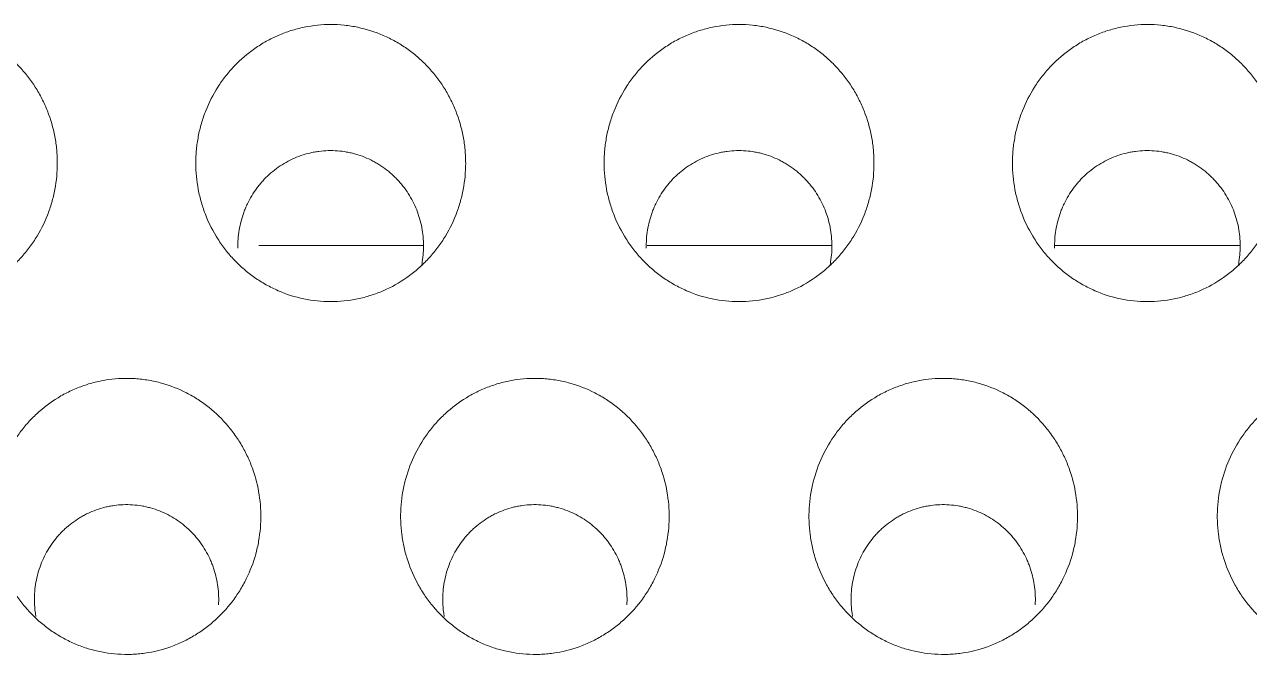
# Model space of a CAD drawing. Header units: inches. Extents: x 3778 to 56227, y -16914 to 35091.
# Drawn here: x 42850.59 to 42859.56, y -12658.68 to -12654.06 of the extents above; entities that cross this region are included whole.
import ezdxf

# ---------------------------------------------------------------- set-up
doc = ezdxf.new("R2010")
doc.units = ezdxf.units.IN
doc.header["$LTSCALE"] = 100
doc.header["$MEASUREMENT"] = 0
doc.layers.add('2-con', color=2, linetype='Continuous')
doc.layers.add('mark-B', color=2, linetype='Continuous', lineweight=20)

# ---------------------------------------------------------------- blocks, each defined once
blk = doc.blocks.new('무풍1WAY 대형')
at = {"layer": 'mark-B'}
for p, q in [((-174.0853, -423.2677), (-175.4365, -423.2677)), ((-171.0982, -423.2677), (-172.4493, -423.2677)), ((-168.2572, -423.2677), (-169.4622, -423.2677))]:
    blk.add_line(p, q, dxfattribs=at)
for points, knots in [([(-177.2334, -421.2256), (-177.2372, -421.2909), (-177.2324, -421.4199), (-177.2042, -421.5457), (-177.1789, -421.6232), (-177.1734, -421.6387), (-177.1618, -421.6692), (-177.1433, -421.7144), (-177.1075, -421.7869), (-177.0735, -421.842), (-177.0459, -421.8822), (-177.0363, -421.8954), (-177.0165, -421.9214), (-177.0063, -421.9342), (-176.9534, -421.997), (-176.9069, -422.0424), (-176.8308, -422.1033), (-176.8044, -422.1224), (-176.7632, -422.1491), (-176.7491, -422.1578), (-176.7206, -422.1743), (-176.7061, -422.1822), (-176.6333, -422.2196), (-176.5726, -422.2433), (-176.4938, -422.2653), (-176.4779, -422.2693), (-176.4458, -422.2765), (-176.4295, -422.2797), (-176.3807, -422.288), (-176.3481, -422.2918), (-176.2503, -422.2982), (-176.185, -422.2959), (-176.1032, -422.2843), (-176.0868, -422.2816), (-176.0545, -422.2753), (-176.0064, -422.2647), (-175.9283, -422.241), (-175.868, -422.2158), (-175.8235, -422.1945), (-175.8088, -422.187), (-175.7798, -422.1713), (-175.7656, -422.1631), (-175.6957, -422.1205), (-175.6439, -422.0812), (-175.5839, -422.0257), (-175.5722, -422.0143), (-175.5492, -421.9908), (-175.538, -421.9788), (-175.5054, -421.942), (-175.485, -421.9166), (-175.4278, -421.8379), (-175.3948, -421.7819), (-175.3394, -421.663), (-175.3178, -421.6018), (-175.2941, -421.5078), (-175.2877, -421.4761), (-175.2778, -421.4118), (-175.2743, -421.3791), (-175.2686, -421.2817), (-175.2708, -421.2171), (-175.2832, -421.1209), (-175.2888, -421.0889), (-175.2996, -421.0411), (-175.3036, -421.0252), (-175.3123, -420.9938), (-175.317, -420.9782), (-175.3422, -420.9012), (-175.368, -420.8419), (-175.4074, -420.7708), (-175.4156, -420.7568), (-175.4328, -420.7289), (-175.4418, -420.7152), (-175.4696, -420.6747), (-175.4894, -420.6488), (-175.552, -420.5743), (-175.5984, -420.5289), (-175.6624, -420.4776), (-175.6755, -420.4676), (-175.7022, -420.4484), (-175.7428, -420.4206), (-175.8133, -420.3798), (-175.8727, -420.3529), (-175.9184, -420.335), (-175.9338, -420.3294), (-175.965, -420.319), (-175.9809, -420.3141), (-176.0603, -420.2921), (-176.1247, -420.2811), (-176.2226, -420.2747), (-176.2554, -420.2742), (-176.305, -420.276), (-176.3215, -420.2771), (-176.3543, -420.28), (-176.3706, -420.2819), (-176.4517, -420.2934), (-176.5151, -420.3091), (-176.5924, -420.3369), (-176.6079, -420.3429), (-176.6383, -420.3557), (-176.6833, -420.3759), (-176.7549, -420.4149), (-176.8088, -420.4516), (-176.848, -420.4812), (-176.8608, -420.4914), (-176.886, -420.5126), (-176.8984, -420.5235), (-176.9584, -420.5792), (-177.0015, -420.6279), (-177.0588, -420.7068), (-177.0767, -420.7342), (-177.11, -420.7908), (-177.1251, -420.8196), (-177.1662, -420.9079), (-177.1878, -420.9689), (-177.2117, -421.0636), (-177.2182, -421.0958), (-177.2281, -421.1604), (-177.2315, -421.1929), (-177.2334, -421.2256)], [0, 0, 0, 0, 0.03125, 0.0625, 0.0625, 0.070312, 0.070312, 0.078125, 0.09375, 0.109375, 0.109375, 0.117187, 0.117187, 0.125, 0.125, 0.15625, 0.15625, 0.171875, 0.171875, 0.179687, 0.179687, 0.1875, 0.1875, 0.21875, 0.21875, 0.226562, 0.226562, 0.234375, 0.234375, 0.25, 0.25, 0.28125, 0.28125, 0.289062, 0.289062, 0.296875, 0.3125, 0.328125, 0.328125, 0.335937, 0.335937, 0.34375, 0.34375, 0.375, 0.375, 0.382812, 0.382812, 0.390625, 0.390625, 0.40625, 0.40625, 0.4375, 0.4375, 0.46875, 0.46875, 0.484375, 0.484375, 0.5, 0.5, 0.53125, 0.53125, 0.546875, 0.546875, 0.554687, 0.554687, 0.5625, 0.5625, 0.59375, 0.59375, 0.601562, 0.601562, 0.609375, 0.609375, 0.625, 0.625, 0.65625, 0.65625, 0.664062, 0.664062, 0.671875, 0.6875, 0.703125, 0.703125, 0.710937, 0.710937, 0.71875, 0.71875, 0.75, 0.75, 0.765625, 0.765625, 0.773437, 0.773437, 0.78125, 0.78125, 0.8125, 0.8125, 0.820312, 0.820312, 0.828125, 0.84375, 0.859375, 0.859375, 0.867187, 0.867187, 0.875, 0.875, 0.90625, 0.90625, 0.921875, 0.921875, 0.9375, 0.9375, 0.96875, 0.96875, 0.984375, 0.984375, 1, 1, 1, 1]), ([(-174.2459, -421.2256), (-174.2497, -421.2909), (-174.2449, -421.4199), (-174.2167, -421.5457), (-174.1913, -421.6232), (-174.1858, -421.6387), (-174.1742, -421.6692), (-174.1558, -421.7144), (-174.12, -421.7869), (-174.0859, -421.842), (-174.0583, -421.8822), (-174.0488, -421.8954), (-174.029, -421.9214), (-174.0187, -421.9342), (-173.9659, -421.997), (-173.9193, -422.0424), (-173.8433, -422.1033), (-173.8169, -422.1224), (-173.7756, -422.1491), (-173.7616, -422.1578), (-173.733, -422.1743), (-173.7186, -422.1822), (-173.6457, -422.2196), (-173.5851, -422.2433), (-173.5063, -422.2653), (-173.4904, -422.2693), (-173.4583, -422.2765), (-173.442, -422.2797), (-173.3932, -422.288), (-173.3606, -422.2918), (-173.2627, -422.2982), (-173.1974, -422.2959), (-173.1156, -422.2843), (-173.0993, -422.2816), (-173.067, -422.2753), (-173.0189, -422.2647), (-172.9408, -422.241), (-172.8804, -422.2158), (-172.836, -422.1945), (-172.8212, -422.187), (-172.7923, -422.1713), (-172.778, -422.1631), (-172.7082, -422.1205), (-172.6563, -422.0812), (-172.5964, -422.0257), (-172.5846, -422.0143), (-172.5616, -421.9908), (-172.5504, -421.9788), (-172.5178, -421.942), (-172.4975, -421.9166), (-172.4403, -421.8379), (-172.4073, -421.7819), (-172.3519, -421.663), (-172.3303, -421.6018), (-172.3066, -421.5078), (-172.3001, -421.4761), (-172.2902, -421.4118), (-172.2867, -421.3791), (-172.281, -421.2817), (-172.2833, -421.2171), (-172.2957, -421.1209), (-172.3013, -421.0889), (-172.3121, -421.0411), (-172.3161, -421.0252), (-172.3247, -420.9938), (-172.3294, -420.9782), (-172.3547, -420.9012), (-172.3805, -420.8419), (-172.4198, -420.7708), (-172.4281, -420.7568), (-172.4453, -420.7289), (-172.4543, -420.7152), (-172.4821, -420.6747), (-172.5018, -420.6488), (-172.5645, -420.5743), (-172.6109, -420.5289), (-172.6748, -420.4776), (-172.688, -420.4676), (-172.7147, -420.4484), (-172.7553, -420.4206), (-172.8258, -420.3798), (-172.8851, -420.3529), (-172.9308, -420.335), (-172.9462, -420.3294), (-172.9775, -420.319), (-172.9933, -420.3141), (-173.0728, -420.2921), (-173.1372, -420.2811), (-173.235, -420.2747), (-173.2679, -420.2742), (-173.3174, -420.276), (-173.3339, -420.2771), (-173.3667, -420.28), (-173.3831, -420.2819), (-173.4641, -420.2934), (-173.5275, -420.3091), (-173.6049, -420.3369), (-173.6203, -420.3429), (-173.6508, -420.3557), (-173.6957, -420.3759), (-173.7674, -420.4149), (-173.8213, -420.4516), (-173.8604, -420.4812), (-173.8732, -420.4914), (-173.8985, -420.5126), (-173.9108, -420.5235), (-173.9709, -420.5792), (-174.0139, -420.6279), (-174.0713, -420.7068), (-174.0892, -420.7342), (-174.1225, -420.7908), (-174.1376, -420.8196), (-174.1786, -420.9079), (-174.2003, -420.9689), (-174.2242, -421.0636), (-174.2307, -421.0958), (-174.2406, -421.1604), (-174.244, -421.1929), (-174.2459, -421.2256)], [0, 0, 0, 0, 0.03125, 0.0625, 0.0625, 0.070313, 0.070313, 0.078125, 0.09375, 0.109375, 0.109375, 0.117188, 0.117188, 0.125, 0.125, 0.15625, 0.15625, 0.171875, 0.171875, 0.179688, 0.179688, 0.1875, 0.1875, 0.21875, 0.21875, 0.226563, 0.226563, 0.234375, 0.234375, 0.25, 0.25, 0.28125, 0.28125, 0.289063, 0.289063, 0.296875, 0.3125, 0.328125, 0.328125, 0.335938, 0.335938, 0.34375, 0.34375, 0.375, 0.375, 0.382813, 0.382813, 0.390625, 0.390625, 0.40625, 0.40625, 0.4375, 0.4375, 0.46875, 0.46875, 0.484375, 0.484375, 0.5, 0.5, 0.53125, 0.53125, 0.546875, 0.546875, 0.554688, 0.554688, 0.5625, 0.5625, 0.59375, 0.59375, 0.601562, 0.601562, 0.609375, 0.609375, 0.625, 0.625, 0.65625, 0.65625, 0.664062, 0.664062, 0.671875, 0.6875, 0.703125, 0.703125, 0.710937, 0.710937, 0.71875, 0.71875, 0.75, 0.75, 0.765625, 0.765625, 0.773437, 0.773437, 0.78125, 0.78125, 0.8125, 0.8125, 0.820312, 0.820312, 0.828125, 0.84375, 0.859375, 0.859375, 0.867187, 0.867187, 0.875, 0.875, 0.90625, 0.90625, 0.921875, 0.921875, 0.9375, 0.9375, 0.96875, 0.96875, 0.984375, 0.984375, 1, 1, 1, 1]), ([(-171.2583, -421.2256), (-171.2621, -421.2909), (-171.2573, -421.4199), (-171.2291, -421.5457), (-171.2038, -421.6232), (-171.1983, -421.6387), (-171.1867, -421.6692), (-171.1682, -421.7144), (-171.1324, -421.7869), (-171.0984, -421.842), (-171.0708, -421.8822), (-171.0612, -421.8954), (-171.0414, -421.9214), (-171.0312, -421.9342), (-170.9783, -421.997), (-170.9318, -422.0424), (-170.8557, -422.1033), (-170.8293, -422.1224), (-170.7881, -422.1491), (-170.774, -422.1578), (-170.7455, -422.1743), (-170.731, -422.1822), (-170.6582, -422.2196), (-170.5975, -422.2433), (-170.5187, -422.2653), (-170.5028, -422.2693), (-170.4707, -422.2765), (-170.4544, -422.2797), (-170.4056, -422.288), (-170.373, -422.2918), (-170.2752, -422.2982), (-170.2099, -422.2959), (-170.1281, -422.2843), (-170.1117, -422.2816), (-170.0794, -422.2753), (-170.0313, -422.2647), (-169.9532, -422.241), (-169.8929, -422.2158), (-169.8484, -422.1945), (-169.8337, -422.187), (-169.8047, -422.1713), (-169.7905, -422.1631), (-169.7206, -422.1205), (-169.6688, -422.0812), (-169.6088, -422.0257), (-169.5971, -422.0143), (-169.5741, -421.9908), (-169.5629, -421.9788), (-169.5303, -421.942), (-169.5099, -421.9166), (-169.4527, -421.8379), (-169.4197, -421.7819), (-169.3643, -421.663), (-169.3427, -421.6018), (-169.319, -421.5078), (-169.3126, -421.4761), (-169.3027, -421.4118), (-169.2992, -421.3791), (-169.2935, -421.2817), (-169.2957, -421.2171), (-169.3081, -421.1209), (-169.3137, -421.0889), (-169.3245, -421.0411), (-169.3285, -421.0252), (-169.3372, -420.9938), (-169.3419, -420.9782), (-169.3671, -420.9012), (-169.3929, -420.8419), (-169.4323, -420.7708), (-169.4405, -420.7568), (-169.4577, -420.7289), (-169.4667, -420.7152), (-169.4945, -420.6747), (-169.5143, -420.6488), (-169.5769, -420.5743), (-169.6233, -420.5289), (-169.6873, -420.4776), (-169.7004, -420.4676), (-169.7271, -420.4484), (-169.7677, -420.4206), (-169.8382, -420.3798), (-169.8976, -420.3529), (-169.9433, -420.335), (-169.9587, -420.3294), (-169.9899, -420.319), (-170.0058, -420.3141), (-170.0852, -420.2921), (-170.1496, -420.2811), (-170.2475, -420.2747), (-170.2803, -420.2742), (-170.3299, -420.276), (-170.3464, -420.2771), (-170.3792, -420.28), (-170.3955, -420.2819), (-170.4766, -420.2934), (-170.54, -420.3091), (-170.6173, -420.3369), (-170.6328, -420.3429), (-170.6632, -420.3557), (-170.7082, -420.3759), (-170.7799, -420.4149), (-170.8337, -420.4516), (-170.8729, -420.4812), (-170.8857, -420.4914), (-170.9109, -420.5126), (-170.9233, -420.5235), (-170.9833, -420.5792), (-171.0264, -420.6279), (-171.0837, -420.7068), (-171.1016, -420.7342), (-171.1349, -420.7908), (-171.15, -420.8196), (-171.1911, -420.9079), (-171.2127, -420.9689), (-171.2366, -421.0636), (-171.2431, -421.0958), (-171.253, -421.1604), (-171.2565, -421.1929), (-171.2583, -421.2256)], [0, 0, 0, 0, 0.03125, 0.0625, 0.0625, 0.070312, 0.070312, 0.078125, 0.09375, 0.109375, 0.109375, 0.117187, 0.117187, 0.125, 0.125, 0.15625, 0.15625, 0.171875, 0.171875, 0.179687, 0.179687, 0.1875, 0.1875, 0.21875, 0.21875, 0.226562, 0.226562, 0.234375, 0.234375, 0.25, 0.25, 0.28125, 0.28125, 0.289062, 0.289062, 0.296875, 0.3125, 0.328125, 0.328125, 0.335937, 0.335937, 0.34375, 0.34375, 0.375, 0.375, 0.382812, 0.382812, 0.390625, 0.390625, 0.40625, 0.40625, 0.4375, 0.4375, 0.46875, 0.46875, 0.484375, 0.484375, 0.5, 0.5, 0.53125, 0.53125, 0.546875, 0.546875, 0.554687, 0.554687, 0.5625, 0.5625, 0.59375, 0.59375, 0.601562, 0.601562, 0.609375, 0.609375, 0.625, 0.625, 0.65625, 0.65625, 0.664062, 0.664062, 0.671875, 0.6875, 0.703125, 0.703125, 0.710937, 0.710937, 0.71875, 0.71875, 0.75, 0.75, 0.765625, 0.765625, 0.773437, 0.773437, 0.78125, 0.78125, 0.8125, 0.8125, 0.820312, 0.820312, 0.828125, 0.84375, 0.859375, 0.859375, 0.867187, 0.867187, 0.875, 0.875, 0.90625, 0.90625, 0.921875, 0.921875, 0.9375, 0.9375, 0.96875, 0.96875, 0.984375, 0.984375, 1, 1, 1, 1]), ([(-168.2708, -421.2256), (-168.2746, -421.2909), (-168.2698, -421.4199), (-168.2416, -421.5457), (-168.2162, -421.6232), (-168.2108, -421.6387), (-168.1991, -421.6692), (-168.1807, -421.7144), (-168.1449, -421.7869), (-168.1108, -421.842), (-168.0832, -421.8822), (-168.0737, -421.8954), (-168.0539, -421.9214), (-168.0436, -421.9342), (-167.9908, -421.997), (-167.9443, -422.0424), (-167.8682, -422.1033), (-167.8418, -422.1224), (-167.8005, -422.1491), (-167.7865, -422.1578), (-167.7579, -422.1743), (-167.7435, -422.1822), (-167.6706, -422.2196), (-167.61, -422.2433), (-167.5312, -422.2653), (-167.5153, -422.2693), (-167.4832, -422.2765), (-167.4669, -422.2797), (-167.4181, -422.288), (-167.3855, -422.2918), (-167.2876, -422.2982), (-167.2223, -422.2959), (-167.1405, -422.2843), (-167.1242, -422.2816), (-167.0919, -422.2753), (-167.0438, -422.2647), (-166.9657, -422.241), (-166.9053, -422.2158), (-166.8609, -422.1945), (-166.8461, -422.187), (-166.8172, -422.1713), (-166.803, -422.1631), (-166.7331, -422.1205), (-166.6812, -422.0812), (-166.6213, -422.0257), (-166.6095, -422.0143), (-166.5865, -421.9908), (-166.5753, -421.9788), (-166.5427, -421.942), (-166.5224, -421.9166), (-166.4652, -421.8379), (-166.4322, -421.7819), (-166.3768, -421.663), (-166.3552, -421.6018), (-166.3315, -421.5078), (-166.325, -421.4761), (-166.3151, -421.4118), (-166.3116, -421.3791), (-166.3059, -421.2817), (-166.3082, -421.2171), (-166.3206, -421.1209), (-166.3262, -421.0889), (-166.337, -421.0411), (-166.341, -421.0252), (-166.3496, -420.9938), (-166.3543, -420.9782), (-166.3796, -420.9012), (-166.4054, -420.8419), (-166.4447, -420.7708), (-166.453, -420.7568), (-166.4702, -420.7289), (-166.4792, -420.7152), (-166.507, -420.6747), (-166.5267, -420.6488), (-166.5894, -420.5743), (-166.6358, -420.5289), (-166.6998, -420.4776), (-166.7129, -420.4676), (-166.7396, -420.4484), (-166.7802, -420.4206), (-166.8507, -420.3798), (-166.9101, -420.3529), (-166.9557, -420.335), (-166.9711, -420.3294), (-167.0024, -420.319), (-167.0182, -420.3141), (-167.0977, -420.2921), (-167.1621, -420.2811), (-167.2599, -420.2747), (-167.2928, -420.2742), (-167.3423, -420.276), (-167.3589, -420.2771), (-167.3917, -420.28), (-167.408, -420.2819), (-167.489, -420.2934), (-167.5524, -420.3091), (-167.6298, -420.3369), (-167.6452, -420.3429), (-167.6757, -420.3557), (-167.7206, -420.3759), (-167.7923, -420.4149), (-167.8462, -420.4516), (-167.8853, -420.4812), (-167.8981, -420.4914), (-167.9234, -420.5126), (-167.9357, -420.5235), (-167.9958, -420.5792), (-168.0388, -420.6279), (-168.0962, -420.7068), (-168.1141, -420.7342), (-168.1474, -420.7908), (-168.1625, -420.8196), (-168.2036, -420.9079), (-168.2252, -420.9689), (-168.2491, -421.0636), (-168.2556, -421.0958), (-168.2655, -421.1604), (-168.2689, -421.1929), (-168.2708, -421.2256)], [0, 0, 0, 0, 0.03125, 0.0625, 0.0625, 0.070312, 0.070312, 0.078125, 0.09375, 0.109375, 0.109375, 0.117187, 0.117187, 0.125, 0.125, 0.15625, 0.15625, 0.171875, 0.171875, 0.179687, 0.179687, 0.1875, 0.1875, 0.21875, 0.21875, 0.226562, 0.226562, 0.234375, 0.234375, 0.25, 0.25, 0.28125, 0.28125, 0.289062, 0.289062, 0.296875, 0.3125, 0.328125, 0.328125, 0.335937, 0.335937, 0.34375, 0.34375, 0.375, 0.375, 0.382812, 0.382812, 0.390625, 0.390625, 0.40625, 0.40625, 0.4375, 0.4375, 0.46875, 0.46875, 0.484375, 0.484375, 0.5, 0.5, 0.53125, 0.53125, 0.546875, 0.546875, 0.554687, 0.554687, 0.5625, 0.5625, 0.59375, 0.59375, 0.601562, 0.601562, 0.609375, 0.609375, 0.625, 0.625, 0.65625, 0.65625, 0.664062, 0.664062, 0.671875, 0.6875, 0.703125, 0.703125, 0.710937, 0.710937, 0.71875, 0.71875, 0.75, 0.75, 0.765625, 0.765625, 0.773438, 0.773438, 0.78125, 0.78125, 0.8125, 0.8125, 0.820313, 0.820313, 0.828125, 0.84375, 0.859375, 0.859375, 0.867188, 0.867188, 0.875, 0.875, 0.90625, 0.90625, 0.921875, 0.921875, 0.9375, 0.9375, 0.96875, 0.96875, 0.984375, 0.984375, 1, 1, 1, 1]), ([(-172.6024, -420.5524), (-172.6004, -420.5639), (-172.5986, -420.5755), (-172.5914, -420.6312), (-172.5899, -420.6755), (-172.5938, -420.7423), (-172.5962, -420.7647), (-172.603, -420.8088), (-172.6074, -420.8306), (-172.6237, -420.8952), (-172.6385, -420.9371), (-172.6766, -421.0187), (-172.6992, -421.0571), (-172.7385, -421.1112), (-172.7524, -421.1286), (-172.7748, -421.1538), (-172.7825, -421.1621), (-172.7983, -421.1782), (-172.8063, -421.1861), (-172.8475, -421.2241), (-172.8831, -421.2511), (-172.931, -421.2804), (-172.9408, -421.286), (-172.9607, -421.2968), (-172.9708, -421.3019), (-173.0013, -421.3165), (-173.0427, -421.3338), (-173.0963, -421.3501), (-173.1293, -421.3574), (-173.1515, -421.3617), (-173.1627, -421.3636), (-173.2188, -421.3715), (-173.2636, -421.3731), (-173.3308, -421.3687), (-173.3531, -421.366), (-173.3866, -421.3603), (-173.3978, -421.3581), (-173.4198, -421.3532), (-173.4308, -421.3504), (-173.4848, -421.3354), (-173.5265, -421.3191), (-173.5864, -421.2882), (-173.6061, -421.2768), (-173.6439, -421.2523), (-173.662, -421.2392), (-173.7142, -421.1974), (-173.7461, -421.1663), (-173.7824, -421.1232), (-173.7894, -421.1143), (-173.803, -421.0965), (-173.8095, -421.0874), (-173.8285, -421.0599), (-173.8518, -421.0221), (-173.8764, -420.9723), (-173.8891, -420.9412), (-173.897, -420.9203), (-173.9008, -420.9097), (-173.9182, -420.8565), (-173.9375, -420.7702), (-173.9408, -420.6816), (-173.9382, -420.6368)], [0, 0, 0, 0, 0.015264, 0.015264, 0.073189, 0.073189, 0.102152, 0.102152, 0.131115, 0.131115, 0.189041, 0.189041, 0.246966, 0.246966, 0.275929, 0.275929, 0.290411, 0.290411, 0.304892, 0.304892, 0.362818, 0.362818, 0.377299, 0.377299, 0.391781, 0.391781, 0.420743, 0.449706, 0.464188, 0.464188, 0.478669, 0.478669, 0.536595, 0.536595, 0.565558, 0.565558, 0.580039, 0.580039, 0.59452, 0.59452, 0.652446, 0.652446, 0.681409, 0.681409, 0.710372, 0.710372, 0.768297, 0.768297, 0.782779, 0.782779, 0.79726, 0.79726, 0.826223, 0.855186, 0.869667, 0.869667, 0.884149, 0.884149, 0.942074, 1, 1, 1, 1]), ([(-169.6149, -420.5524), (-169.6128, -420.5639), (-169.611, -420.5755), (-169.6039, -420.6312), (-169.6023, -420.6755), (-169.6063, -420.7423), (-169.6087, -420.7647), (-169.6155, -420.8088), (-169.6199, -420.8306), (-169.6362, -420.8952), (-169.651, -420.9371), (-169.689, -421.0187), (-169.7117, -421.0571), (-169.7509, -421.1112), (-169.7649, -421.1286), (-169.7873, -421.1538), (-169.795, -421.1621), (-169.8107, -421.1782), (-169.8188, -421.1861), (-169.8599, -421.2241), (-169.8955, -421.2511), (-169.9435, -421.2804), (-169.9532, -421.286), (-169.9731, -421.2968), (-169.9832, -421.3019), (-170.0137, -421.3165), (-170.0551, -421.3338), (-170.1087, -421.3501), (-170.1417, -421.3574), (-170.1639, -421.3617), (-170.1751, -421.3636), (-170.2313, -421.3715), (-170.2761, -421.3731), (-170.3432, -421.3687), (-170.3656, -421.366), (-170.3991, -421.3603), (-170.4103, -421.3581), (-170.4323, -421.3532), (-170.4432, -421.3504), (-170.4973, -421.3354), (-170.5389, -421.3191), (-170.5989, -421.2882), (-170.6186, -421.2768), (-170.6563, -421.2523), (-170.6745, -421.2392), (-170.7266, -421.1974), (-170.7586, -421.1663), (-170.7948, -421.1232), (-170.8019, -421.1143), (-170.8154, -421.0965), (-170.822, -421.0874), (-170.8409, -421.0599), (-170.8643, -421.0221), (-170.8888, -420.9723), (-170.9015, -420.9412), (-170.9095, -420.9203), (-170.9132, -420.9097), (-170.9306, -420.8565), (-170.9499, -420.7702), (-170.9532, -420.6816), (-170.9506, -420.6368)], [0, 0, 0, 0, 0.015264, 0.015264, 0.073189, 0.073189, 0.102152, 0.102152, 0.131115, 0.131115, 0.189041, 0.189041, 0.246966, 0.246966, 0.275929, 0.275929, 0.290411, 0.290411, 0.304892, 0.304892, 0.362818, 0.362818, 0.377299, 0.377299, 0.391781, 0.391781, 0.420743, 0.449706, 0.464188, 0.464188, 0.478669, 0.478669, 0.536595, 0.536595, 0.565558, 0.565558, 0.580039, 0.580039, 0.59452, 0.59452, 0.652446, 0.652446, 0.681409, 0.681409, 0.710372, 0.710372, 0.768297, 0.768297, 0.782779, 0.782779, 0.79726, 0.79726, 0.826223, 0.855186, 0.869667, 0.869667, 0.884149, 0.884149, 0.942074, 1, 1, 1, 1]), ([(-166.6273, -420.5524), (-166.6253, -420.5639), (-166.6235, -420.5755), (-166.6163, -420.6312), (-166.6148, -420.6755), (-166.6187, -420.7423), (-166.6211, -420.7647), (-166.6279, -420.8088), (-166.6323, -420.8306), (-166.6486, -420.8952), (-166.6634, -420.9371), (-166.7015, -421.0187), (-166.7241, -421.0571), (-166.7634, -421.1112), (-166.7773, -421.1286), (-166.7997, -421.1538), (-166.8074, -421.1621), (-166.8232, -421.1782), (-166.8312, -421.1861), (-166.8724, -421.2241), (-166.908, -421.2511), (-166.9559, -421.2804), (-166.9657, -421.286), (-166.9856, -421.2968), (-166.9957, -421.3019), (-167.0262, -421.3165), (-167.0676, -421.3338), (-167.1212, -421.3501), (-167.1542, -421.3574), (-167.1764, -421.3617), (-167.1876, -421.3636), (-167.2437, -421.3715), (-167.2885, -421.3731), (-167.3557, -421.3687), (-167.378, -421.366), (-167.4115, -421.3603), (-167.4227, -421.3581), (-167.4448, -421.3532), (-167.4557, -421.3504), (-167.5097, -421.3354), (-167.5514, -421.3191), (-167.6114, -421.2882), (-167.631, -421.2768), (-167.6688, -421.2523), (-167.6869, -421.2392), (-167.7391, -421.1974), (-167.771, -421.1663), (-167.8073, -421.1232), (-167.8143, -421.1143), (-167.8279, -421.0965), (-167.8344, -421.0874), (-167.8534, -421.0599), (-167.8767, -421.0221), (-167.9013, -420.9723), (-167.914, -420.9412), (-167.9219, -420.9203), (-167.9257, -420.9097), (-167.9431, -420.8565), (-167.9624, -420.7702), (-167.9657, -420.6816), (-167.9631, -420.6368)], [0, 0, 0, 0, 0.015264, 0.015264, 0.073189, 0.073189, 0.102152, 0.102152, 0.131115, 0.131115, 0.189041, 0.189041, 0.246966, 0.246966, 0.275929, 0.275929, 0.290411, 0.290411, 0.304892, 0.304892, 0.362818, 0.362818, 0.377299, 0.377299, 0.391781, 0.391781, 0.420743, 0.449706, 0.464188, 0.464188, 0.478669, 0.478669, 0.536595, 0.536595, 0.565558, 0.565558, 0.580039, 0.580039, 0.59452, 0.59452, 0.652446, 0.652446, 0.681409, 0.681409, 0.710372, 0.710372, 0.768297, 0.768297, 0.782779, 0.782779, 0.79726, 0.79726, 0.826223, 0.855186, 0.869667, 0.869667, 0.884149, 0.884149, 0.942074, 1, 1, 1, 1]), ([(-174.7591, -422.8577), (-174.8256, -422.8577), (-174.891, -422.8646), (-174.9873, -422.8846), (-175.0192, -422.893), (-175.0665, -422.908), (-175.0822, -422.9135), (-175.1132, -422.9251), (-175.1285, -422.9313), (-175.2039, -422.9641), (-175.261, -422.9961), (-175.3418, -423.0527), (-175.368, -423.0731), (-175.4179, -423.116), (-175.4653, -423.1611), (-175.5079, -423.2105), (-175.5382, -423.2491), (-175.548, -423.2622), (-175.5669, -423.289), (-175.5761, -423.3027), (-175.6203, -423.3721), (-175.6498, -423.4301), (-175.6857, -423.5209), (-175.6962, -423.5517), (-175.7099, -423.5989), (-175.7141, -423.6149), (-175.7217, -423.6468), (-175.7251, -423.6627), (-175.7403, -423.7428), (-175.7463, -423.8074), (-175.7464, -423.8887), (-175.746, -423.905), (-175.7444, -423.9377), (-175.7433, -423.9541), (-175.7387, -424.0031), (-175.7341, -424.0353), (-175.7159, -424.131), (-175.6979, -424.1934), (-175.6619, -424.2846), (-175.6483, -424.3147), (-175.6185, -424.373), (-175.6023, -424.4013), (-175.5499, -424.4835), (-175.5098, -424.5349), (-175.4529, -424.5946), (-175.4412, -424.6062), (-175.4173, -424.6289), (-175.3809, -424.6619), (-175.3165, -424.7119), (-175.2611, -424.7468), (-175.2181, -424.7709), (-175.2035, -424.7786), (-175.1739, -424.7934), (-175.1588, -424.8004), (-175.0831, -424.8333), (-175.0207, -424.8531), (-174.9243, -424.8733), (-174.8917, -424.8784), (-174.8255, -424.8853), (-174.7925, -424.887), (-174.6939, -424.8871), (-174.6286, -424.8805), (-174.5476, -424.8637), (-174.5314, -424.8599), (-174.4993, -424.8515), (-174.4518, -424.8377), (-174.375, -424.8089), (-174.3162, -424.7799), (-174.2587, -424.7478), (-174.2305, -424.7301), (-174.1496, -424.6735), (-174.1, -424.6309), (-174.0435, -424.5717), (-174.0325, -424.5596), (-174.0109, -424.5347), (-174.0004, -424.522), (-173.9699, -424.4831), (-173.951, -424.4564), (-173.8984, -424.374), (-173.8688, -424.316), (-173.8386, -424.2397), (-173.8329, -424.2242), (-173.8223, -424.1932), (-173.8076, -424.1465), (-173.7887, -424.0675), (-173.7796, -424.0032), (-173.775, -423.9545), (-173.7738, -423.9382), (-173.7722, -423.9055), (-173.7719, -423.8891), (-173.7718, -423.8072), (-173.778, -423.7426), (-173.7961, -423.6469), (-173.8036, -423.6152), (-173.8172, -423.5681), (-173.8222, -423.5524), (-173.8328, -423.5213), (-173.8384, -423.5059), (-173.8684, -423.43), (-173.8979, -423.3721), (-173.9504, -423.2896), (-173.9693, -423.2629), (-174.0099, -423.2108), (-174.0314, -423.186), (-174.099, -423.1151), (-174.1483, -423.0725), (-174.2156, -423.0252), (-174.2293, -423.0161), (-174.2573, -422.9984), (-174.2716, -422.99), (-174.3147, -422.9658), (-174.344, -422.9512), (-174.434, -422.912), (-174.4965, -422.8919), (-174.6267, -422.8646), (-174.6926, -422.8577), (-174.7591, -422.8577)], [0, 0, 0, 0, 0.03125, 0.03125, 0.046875, 0.046875, 0.054687, 0.054687, 0.0625, 0.0625, 0.09375, 0.09375, 0.109375, 0.109375, 0.125, 0.140625, 0.140625, 0.148437, 0.148437, 0.15625, 0.15625, 0.1875, 0.1875, 0.203125, 0.203125, 0.210937, 0.210937, 0.21875, 0.21875, 0.25, 0.25, 0.257812, 0.257812, 0.265625, 0.265625, 0.28125, 0.28125, 0.3125, 0.3125, 0.328125, 0.328125, 0.34375, 0.34375, 0.375, 0.375, 0.382813, 0.382813, 0.390625, 0.40625, 0.421875, 0.421875, 0.429688, 0.429688, 0.4375, 0.4375, 0.46875, 0.46875, 0.484375, 0.484375, 0.5, 0.5, 0.53125, 0.53125, 0.539063, 0.539063, 0.546875, 0.5625, 0.578125, 0.578125, 0.59375, 0.59375, 0.625, 0.625, 0.632813, 0.632813, 0.640625, 0.640625, 0.65625, 0.65625, 0.6875, 0.6875, 0.695313, 0.695313, 0.703125, 0.71875, 0.734375, 0.734375, 0.742188, 0.742188, 0.75, 0.75, 0.78125, 0.78125, 0.796875, 0.796875, 0.804688, 0.804688, 0.8125, 0.8125, 0.84375, 0.84375, 0.859375, 0.859375, 0.875, 0.875, 0.90625, 0.90625, 0.914063, 0.914063, 0.921875, 0.921875, 0.9375, 0.9375, 0.96875, 0.96875, 1, 1, 1, 1]), ([(-171.7716, -422.8577), (-171.8381, -422.8577), (-171.9035, -422.8646), (-171.9998, -422.8846), (-172.0316, -422.893), (-172.0789, -422.908), (-172.0947, -422.9135), (-172.1256, -422.9251), (-172.1409, -422.9313), (-172.2163, -422.9641), (-172.2734, -422.9961), (-172.3542, -423.0527), (-172.3805, -423.0731), (-172.4303, -423.116), (-172.4777, -423.1611), (-172.5204, -423.2105), (-172.5506, -423.2491), (-172.5604, -423.2622), (-172.5794, -423.289), (-172.5886, -423.3027), (-172.6328, -423.3721), (-172.6623, -423.4301), (-172.6981, -423.5209), (-172.7087, -423.5517), (-172.7224, -423.5989), (-172.7266, -423.6149), (-172.7342, -423.6468), (-172.7376, -423.6627), (-172.7527, -423.7428), (-172.7588, -423.8074), (-172.7588, -423.8887), (-172.7584, -423.905), (-172.7569, -423.9377), (-172.7557, -423.9541), (-172.7511, -424.0031), (-172.7465, -424.0353), (-172.7283, -424.131), (-172.7103, -424.1934), (-172.6743, -424.2846), (-172.6607, -424.3147), (-172.631, -424.373), (-172.6148, -424.4013), (-172.5624, -424.4835), (-172.5223, -424.5349), (-172.4653, -424.5946), (-172.4536, -424.6062), (-172.4298, -424.6289), (-172.3933, -424.6619), (-172.3289, -424.7119), (-172.2736, -424.7468), (-172.2306, -424.7709), (-172.216, -424.7786), (-172.1863, -424.7934), (-172.1713, -424.8004), (-172.0956, -424.8333), (-172.0332, -424.8531), (-171.9367, -424.8733), (-171.9041, -424.8784), (-171.838, -424.8853), (-171.805, -424.887), (-171.7064, -424.8871), (-171.6411, -424.8805), (-171.5601, -424.8637), (-171.5438, -424.8599), (-171.5118, -424.8515), (-171.4642, -424.8377), (-171.3875, -424.8089), (-171.3286, -424.7799), (-171.2711, -424.7478), (-171.2429, -424.7301), (-171.162, -424.6735), (-171.1125, -424.6309), (-171.0559, -424.5717), (-171.0449, -424.5596), (-171.0234, -424.5347), (-171.0128, -424.522), (-170.9824, -424.4831), (-170.9635, -424.4564), (-170.9109, -424.374), (-170.8813, -424.316), (-170.8511, -424.2397), (-170.8454, -424.2242), (-170.8348, -424.1932), (-170.82, -424.1465), (-170.8011, -424.0675), (-170.792, -424.0032), (-170.7874, -423.9545), (-170.7862, -423.9382), (-170.7847, -423.9055), (-170.7843, -423.8891), (-170.7843, -423.8072), (-170.7904, -423.7426), (-170.8085, -423.6469), (-170.8161, -423.6152), (-170.8297, -423.5681), (-170.8346, -423.5524), (-170.8452, -423.5213), (-170.8509, -423.5059), (-170.8809, -423.43), (-170.9103, -423.3721), (-170.9628, -423.2896), (-170.9817, -423.2629), (-171.0224, -423.2108), (-171.0438, -423.186), (-171.1114, -423.1151), (-171.1608, -423.0725), (-171.228, -423.0252), (-171.2417, -423.0161), (-171.2698, -422.9984), (-171.284, -422.99), (-171.3271, -422.9658), (-171.3565, -422.9512), (-171.4465, -422.912), (-171.509, -422.8919), (-171.6392, -422.8646), (-171.705, -422.8577), (-171.7716, -422.8577)], [0, 0, 0, 0, 0.03125, 0.03125, 0.046875, 0.046875, 0.054687, 0.054687, 0.0625, 0.0625, 0.09375, 0.09375, 0.109375, 0.109375, 0.125, 0.140625, 0.140625, 0.148437, 0.148437, 0.15625, 0.15625, 0.1875, 0.1875, 0.203125, 0.203125, 0.210937, 0.210937, 0.21875, 0.21875, 0.25, 0.25, 0.257812, 0.257812, 0.265625, 0.265625, 0.28125, 0.28125, 0.3125, 0.3125, 0.328125, 0.328125, 0.34375, 0.34375, 0.375, 0.375, 0.382812, 0.382812, 0.390625, 0.40625, 0.421875, 0.421875, 0.429687, 0.429687, 0.4375, 0.4375, 0.46875, 0.46875, 0.484375, 0.484375, 0.5, 0.5, 0.53125, 0.53125, 0.539062, 0.539062, 0.546875, 0.5625, 0.578125, 0.578125, 0.59375, 0.59375, 0.625, 0.625, 0.632812, 0.632812, 0.640625, 0.640625, 0.65625, 0.65625, 0.6875, 0.6875, 0.695312, 0.695312, 0.703125, 0.71875, 0.734375, 0.734375, 0.742187, 0.742187, 0.75, 0.75, 0.78125, 0.78125, 0.796875, 0.796875, 0.804687, 0.804687, 0.8125, 0.8125, 0.84375, 0.84375, 0.859375, 0.859375, 0.875, 0.875, 0.90625, 0.90625, 0.914062, 0.914062, 0.921875, 0.921875, 0.9375, 0.9375, 0.96875, 0.96875, 1, 1, 1, 1]), ([(-168.784, -422.8577), (-168.8505, -422.8577), (-168.9159, -422.8646), (-169.0122, -422.8846), (-169.0441, -422.893), (-169.0914, -422.908), (-169.1071, -422.9135), (-169.1381, -422.9251), (-169.1534, -422.9313), (-169.2288, -422.9641), (-169.2859, -422.9961), (-169.3667, -423.0527), (-169.3929, -423.0731), (-169.4428, -423.116), (-169.4902, -423.1611), (-169.5328, -423.2105), (-169.5631, -423.2491), (-169.5729, -423.2622), (-169.5918, -423.289), (-169.601, -423.3027), (-169.6452, -423.3721), (-169.6747, -423.4301), (-169.7106, -423.5209), (-169.7211, -423.5517), (-169.7348, -423.5989), (-169.739, -423.6149), (-169.7466, -423.6468), (-169.75, -423.6627), (-169.7652, -423.7428), (-169.7712, -423.8074), (-169.7713, -423.8887), (-169.7709, -423.905), (-169.7694, -423.9377), (-169.7682, -423.9541), (-169.7636, -424.0031), (-169.759, -424.0353), (-169.7408, -424.131), (-169.7228, -424.1934), (-169.6868, -424.2846), (-169.6732, -424.3147), (-169.6434, -424.373), (-169.6272, -424.4013), (-169.5748, -424.4835), (-169.5347, -424.5349), (-169.4778, -424.5946), (-169.4661, -424.6062), (-169.4423, -424.6289), (-169.4058, -424.6619), (-169.3414, -424.7119), (-169.286, -424.7468), (-169.243, -424.7709), (-169.2284, -424.7786), (-169.1988, -424.7934), (-169.1837, -424.8004), (-169.108, -424.8333), (-169.0456, -424.8531), (-168.9492, -424.8733), (-168.9166, -424.8784), (-168.8504, -424.8853), (-168.8174, -424.887), (-168.7188, -424.8871), (-168.6536, -424.8805), (-168.5725, -424.8637), (-168.5563, -424.8599), (-168.5242, -424.8515), (-168.4767, -424.8377), (-168.3999, -424.8089), (-168.3411, -424.7799), (-168.2836, -424.7478), (-168.2554, -424.7301), (-168.1745, -424.6735), (-168.125, -424.6309), (-168.0684, -424.5717), (-168.0574, -424.5596), (-168.0358, -424.5347), (-168.0253, -424.522), (-167.9948, -424.4831), (-167.9759, -424.4564), (-167.9233, -424.374), (-167.8937, -424.316), (-167.8635, -424.2397), (-167.8578, -424.2242), (-167.8472, -424.1932), (-167.8325, -424.1465), (-167.8136, -424.0675), (-167.8045, -424.0032), (-167.7999, -423.9545), (-167.7987, -423.9382), (-167.7972, -423.9055), (-167.7968, -423.8891), (-167.7968, -423.8072), (-167.8029, -423.7426), (-167.821, -423.6469), (-167.8285, -423.6152), (-167.8421, -423.5681), (-167.8471, -423.5524), (-167.8577, -423.5213), (-167.8633, -423.5059), (-167.8933, -423.43), (-167.9228, -423.3721), (-167.9753, -423.2896), (-167.9942, -423.2629), (-168.0348, -423.2108), (-168.0563, -423.186), (-168.1239, -423.1151), (-168.1732, -423.0725), (-168.2405, -423.0252), (-168.2542, -423.0161), (-168.2822, -422.9984), (-168.2965, -422.99), (-168.3396, -422.9658), (-168.3689, -422.9512), (-168.4589, -422.912), (-168.5214, -422.8919), (-168.6516, -422.8646), (-168.7175, -422.8577), (-168.784, -422.8577)], [0, 0, 0, 0, 0.03125, 0.03125, 0.046875, 0.046875, 0.054687, 0.054687, 0.0625, 0.0625, 0.09375, 0.09375, 0.109375, 0.109375, 0.125, 0.140625, 0.140625, 0.148437, 0.148437, 0.15625, 0.15625, 0.1875, 0.1875, 0.203125, 0.203125, 0.210937, 0.210937, 0.21875, 0.21875, 0.25, 0.25, 0.257812, 0.257812, 0.265625, 0.265625, 0.28125, 0.28125, 0.3125, 0.3125, 0.328125, 0.328125, 0.34375, 0.34375, 0.375, 0.375, 0.382812, 0.382812, 0.390625, 0.40625, 0.421875, 0.421875, 0.429687, 0.429687, 0.4375, 0.4375, 0.46875, 0.46875, 0.484375, 0.484375, 0.5, 0.5, 0.53125, 0.53125, 0.539062, 0.539062, 0.546875, 0.5625, 0.578125, 0.578125, 0.59375, 0.59375, 0.625, 0.625, 0.632813, 0.632813, 0.640625, 0.640625, 0.65625, 0.65625, 0.6875, 0.6875, 0.695313, 0.695313, 0.703125, 0.71875, 0.734375, 0.734375, 0.742188, 0.742188, 0.75, 0.75, 0.78125, 0.78125, 0.796875, 0.796875, 0.804688, 0.804688, 0.8125, 0.8125, 0.84375, 0.84375, 0.859375, 0.859375, 0.875, 0.875, 0.90625, 0.90625, 0.914063, 0.914063, 0.921875, 0.921875, 0.9375, 0.9375, 0.96875, 0.96875, 1, 1, 1, 1]), ([(-165.7965, -422.8577), (-165.863, -422.8577), (-165.9284, -422.8646), (-166.0247, -422.8846), (-166.0565, -422.893), (-166.1038, -422.908), (-166.1196, -422.9135), (-166.1505, -422.9251), (-166.1658, -422.9313), (-166.2412, -422.9641), (-166.2983, -422.9961), (-166.3792, -423.0527), (-166.4054, -423.0731), (-166.4552, -423.116), (-166.5026, -423.1611), (-166.5453, -423.2105), (-166.5755, -423.2491), (-166.5853, -423.2622), (-166.6043, -423.289), (-166.6135, -423.3027), (-166.6577, -423.3721), (-166.6872, -423.4301), (-166.7231, -423.5209), (-166.7336, -423.5517), (-166.7473, -423.5989), (-166.7515, -423.6149), (-166.7591, -423.6468), (-166.7625, -423.6627), (-166.7777, -423.7428), (-166.7837, -423.8074), (-166.7837, -423.8887), (-166.7833, -423.905), (-166.7818, -423.9377), (-166.7807, -423.9541), (-166.776, -424.0031), (-166.7714, -424.0353), (-166.7532, -424.131), (-166.7352, -424.1934), (-166.6992, -424.2846), (-166.6856, -424.3147), (-166.6559, -424.373), (-166.6397, -424.4013), (-166.5873, -424.4835), (-166.5472, -424.5349), (-166.4902, -424.5946), (-166.4785, -424.6062), (-166.4547, -424.6289), (-166.4182, -424.6619), (-166.3538, -424.7119), (-166.2985, -424.7468), (-166.2555, -424.7709), (-166.2409, -424.7786), (-166.2112, -424.7934), (-166.1962, -424.8004), (-166.1205, -424.8333), (-166.0581, -424.8531), (-165.9616, -424.8733), (-165.929, -424.8784), (-165.8629, -424.8853), (-165.8299, -424.887), (-165.7313, -424.8871), (-165.666, -424.8805), (-165.585, -424.8637), (-165.5687, -424.8599), (-165.5367, -424.8515), (-165.4891, -424.8377), (-165.4124, -424.8089), (-165.3535, -424.7799), (-165.296, -424.7478), (-165.2678, -424.7301), (-165.1869, -424.6735), (-165.1374, -424.6309), (-165.0809, -424.5717), (-165.0698, -424.5596), (-165.0483, -424.5347), (-165.0378, -424.522), (-165.0073, -424.4831), (-164.9884, -424.4564), (-164.9358, -424.374), (-164.9062, -424.316), (-164.876, -424.2397), (-164.8703, -424.2242), (-164.8597, -424.1932), (-164.8449, -424.1465), (-164.8261, -424.0675), (-164.8169, -424.0032), (-164.8123, -423.9545), (-164.8112, -423.9382), (-164.8096, -423.9055), (-164.8092, -423.8891), (-164.8092, -423.8072), (-164.8153, -423.7426), (-164.8334, -423.6469), (-164.841, -423.6152), (-164.8546, -423.5681), (-164.8595, -423.5524), (-164.8701, -423.5213), (-164.8758, -423.5059), (-164.9058, -423.43), (-164.9352, -423.3721), (-164.9877, -423.2896), (-165.0066, -423.2629), (-165.0473, -423.2108), (-165.0687, -423.186), (-165.1363, -423.1151), (-165.1857, -423.0725), (-165.2529, -423.0252), (-165.2666, -423.0161), (-165.2947, -422.9984), (-165.3089, -422.99), (-165.352, -422.9658), (-165.3814, -422.9512), (-165.4714, -422.912), (-165.5339, -422.8919), (-165.6641, -422.8646), (-165.7299, -422.8577), (-165.7965, -422.8577)], [0, 0, 0, 0, 0.03125, 0.03125, 0.046875, 0.046875, 0.054688, 0.054688, 0.0625, 0.0625, 0.09375, 0.09375, 0.109375, 0.109375, 0.125, 0.140625, 0.140625, 0.148437, 0.148437, 0.15625, 0.15625, 0.1875, 0.1875, 0.203125, 0.203125, 0.210937, 0.210937, 0.21875, 0.21875, 0.25, 0.25, 0.257812, 0.257812, 0.265625, 0.265625, 0.28125, 0.28125, 0.3125, 0.3125, 0.328125, 0.328125, 0.34375, 0.34375, 0.375, 0.375, 0.382812, 0.382812, 0.390625, 0.40625, 0.421875, 0.421875, 0.429687, 0.429687, 0.4375, 0.4375, 0.46875, 0.46875, 0.484375, 0.484375, 0.5, 0.5, 0.53125, 0.53125, 0.539062, 0.539062, 0.546875, 0.5625, 0.578125, 0.578125, 0.59375, 0.59375, 0.625, 0.625, 0.632812, 0.632812, 0.640625, 0.640625, 0.65625, 0.65625, 0.6875, 0.6875, 0.695312, 0.695312, 0.703125, 0.71875, 0.734375, 0.734375, 0.742187, 0.742187, 0.75, 0.75, 0.78125, 0.78125, 0.796875, 0.796875, 0.804687, 0.804687, 0.8125, 0.8125, 0.84375, 0.84375, 0.859375, 0.859375, 0.875, 0.875, 0.90625, 0.90625, 0.914062, 0.914062, 0.921875, 0.921875, 0.9375, 0.9375, 0.96875, 0.96875, 1, 1, 1, 1]), ([(-175.4255, -423.1303), (-175.4267, -423.1368), (-175.4279, -423.1433), (-175.4361, -423.194), (-175.4392, -423.2385), (-175.4375, -423.3059), (-175.4359, -423.3285), (-175.4306, -423.3732), (-175.4269, -423.3952), (-175.4127, -423.4607), (-175.3992, -423.5035), (-175.3638, -423.5869), (-175.3423, -423.6263), (-175.3047, -423.6821), (-175.2913, -423.7001), (-175.2697, -423.7262), (-175.2622, -423.7348), (-175.2469, -423.7516), (-175.2391, -423.7597), (-175.199, -423.7995), (-175.1642, -423.8279), (-175.117, -423.8591), (-175.1074, -423.8651), (-175.0878, -423.8767), (-175.0778, -423.8822), (-175.0476, -423.8981), (-175.0065, -423.917), (-174.9532, -423.9353), (-174.9203, -423.9439), (-174.8981, -423.9491), (-174.8869, -423.9514), (-174.8307, -423.9614), (-174.7856, -423.9647), (-174.7179, -423.9628), (-174.6953, -423.961), (-174.6613, -423.9566), (-174.65, -423.9548), (-174.6276, -423.9506), (-174.6165, -423.9483), (-174.5615, -423.9352), (-174.519, -423.9203), (-174.4574, -423.8915), (-174.4372, -423.8808), (-174.3983, -423.8575), (-174.3795, -423.845), (-174.3254, -423.8049), (-174.2921, -423.7747), (-174.254, -423.7326), (-174.2466, -423.724), (-174.2323, -423.7065), (-174.2254, -423.6976), (-174.2053, -423.6705), (-174.1805, -423.6333), (-174.154, -423.5841), (-174.1401, -423.5533), (-174.1314, -423.5325), (-174.1272, -423.5219), (-174.1078, -423.469), (-174.0854, -423.3828), (-174.079, -423.2938), (-174.0801, -423.2486)], [0, 0, 0, 0, 0.008601, 0.008601, 0.066919, 0.066919, 0.096078, 0.096078, 0.125236, 0.125236, 0.183554, 0.183554, 0.241872, 0.241872, 0.27103, 0.27103, 0.28561, 0.28561, 0.300189, 0.300189, 0.358507, 0.358507, 0.373086, 0.373086, 0.387666, 0.387666, 0.416824, 0.445983, 0.460562, 0.460562, 0.475142, 0.475142, 0.533459, 0.533459, 0.562618, 0.562618, 0.577198, 0.577198, 0.591777, 0.591777, 0.650095, 0.650095, 0.679253, 0.679253, 0.708412, 0.708412, 0.76673, 0.76673, 0.781309, 0.781309, 0.795889, 0.795889, 0.825047, 0.854206, 0.868785, 0.868785, 0.883365, 0.883365, 0.941682, 1, 1, 1, 1]), ([(-172.4379, -423.1303), (-172.4392, -423.1368), (-172.4403, -423.1433), (-172.4486, -423.194), (-172.4517, -423.2385), (-172.45, -423.3059), (-172.4484, -423.3285), (-172.443, -423.3732), (-172.4393, -423.3952), (-172.4252, -423.4607), (-172.4117, -423.5035), (-172.3762, -423.5869), (-172.3548, -423.6263), (-172.3172, -423.6821), (-172.3037, -423.7001), (-172.2821, -423.7262), (-172.2746, -423.7348), (-172.2593, -423.7516), (-172.2515, -423.7597), (-172.2115, -423.7995), (-172.1766, -423.8279), (-172.1294, -423.8591), (-172.1198, -423.8651), (-172.1002, -423.8767), (-172.0902, -423.8822), (-172.0601, -423.8981), (-172.019, -423.917), (-171.9657, -423.9353), (-171.9328, -423.9439), (-171.9106, -423.9491), (-171.8994, -423.9514), (-171.8432, -423.9614), (-171.7981, -423.9647), (-171.7303, -423.9628), (-171.7077, -423.961), (-171.6738, -423.9566), (-171.6625, -423.9548), (-171.6401, -423.9506), (-171.629, -423.9483), (-171.574, -423.9352), (-171.5314, -423.9203), (-171.4699, -423.8915), (-171.4496, -423.8808), (-171.4107, -423.8575), (-171.392, -423.845), (-171.3379, -423.8049), (-171.3046, -423.7747), (-171.2665, -423.7326), (-171.2591, -423.724), (-171.2448, -423.7065), (-171.2378, -423.6976), (-171.2178, -423.6705), (-171.1929, -423.6333), (-171.1664, -423.5841), (-171.1526, -423.5533), (-171.1438, -423.5325), (-171.1397, -423.5219), (-171.1203, -423.469), (-171.0978, -423.3828), (-171.0915, -423.2938), (-171.0925, -423.2486)], [0, 0, 0, 0, 0.008601, 0.008601, 0.066919, 0.066919, 0.096078, 0.096078, 0.125236, 0.125236, 0.183554, 0.183554, 0.241872, 0.241872, 0.27103, 0.27103, 0.28561, 0.28561, 0.300189, 0.300189, 0.358507, 0.358507, 0.373086, 0.373086, 0.387666, 0.387666, 0.416824, 0.445983, 0.460562, 0.460562, 0.475142, 0.475142, 0.533459, 0.533459, 0.562618, 0.562618, 0.577198, 0.577198, 0.591777, 0.591777, 0.650095, 0.650095, 0.679253, 0.679253, 0.708412, 0.708412, 0.76673, 0.76673, 0.781309, 0.781309, 0.795889, 0.795889, 0.825047, 0.854206, 0.868785, 0.868785, 0.883365, 0.883365, 0.941682, 1, 1, 1, 1]), ([(-169.4504, -423.1303), (-169.4516, -423.1368), (-169.4528, -423.1433), (-169.461, -423.194), (-169.4641, -423.2385), (-169.4624, -423.3059), (-169.4608, -423.3285), (-169.4555, -423.3732), (-169.4518, -423.3952), (-169.4376, -423.4607), (-169.4241, -423.5035), (-169.3887, -423.5869), (-169.3672, -423.6263), (-169.3296, -423.6821), (-169.3162, -423.7001), (-169.2946, -423.7262), (-169.2871, -423.7348), (-169.2718, -423.7516), (-169.264, -423.7597), (-169.2239, -423.7995), (-169.1891, -423.8279), (-169.1419, -423.8591), (-169.1323, -423.8651), (-169.1127, -423.8767), (-169.1027, -423.8822), (-169.0725, -423.8981), (-169.0315, -423.917), (-168.9781, -423.9353), (-168.9452, -423.9439), (-168.9231, -423.9491), (-168.9118, -423.9514), (-168.8556, -423.9614), (-168.8105, -423.9647), (-168.7428, -423.9628), (-168.7202, -423.961), (-168.6863, -423.9566), (-168.6749, -423.9548), (-168.6525, -423.9506), (-168.6414, -423.9483), (-168.5864, -423.9352), (-168.5439, -423.9203), (-168.4823, -423.8915), (-168.4621, -423.8808), (-168.4232, -423.8575), (-168.4044, -423.845), (-168.3503, -423.8049), (-168.317, -423.7747), (-168.279, -423.7326), (-168.2715, -423.724), (-168.2572, -423.7065), (-168.2503, -423.6976), (-168.2302, -423.6705), (-168.2054, -423.6333), (-168.1789, -423.5841), (-168.165, -423.5533), (-168.1563, -423.5325), (-168.1521, -423.5219), (-168.1327, -423.469), (-168.1103, -423.3828), (-168.1039, -423.2938), (-168.105, -423.2486)], [0, 0, 0, 0, 0.008601, 0.008601, 0.066919, 0.066919, 0.096078, 0.096078, 0.125236, 0.125236, 0.183554, 0.183554, 0.241872, 0.241872, 0.27103, 0.27103, 0.28561, 0.28561, 0.300189, 0.300189, 0.358507, 0.358507, 0.373086, 0.373086, 0.387666, 0.387666, 0.416824, 0.445983, 0.460562, 0.460562, 0.475142, 0.475142, 0.533459, 0.533459, 0.562618, 0.562618, 0.577198, 0.577198, 0.591777, 0.591777, 0.650095, 0.650095, 0.679253, 0.679253, 0.708412, 0.708412, 0.76673, 0.76673, 0.781309, 0.781309, 0.795889, 0.795889, 0.825047, 0.854206, 0.868785, 0.868785, 0.883365, 0.883365, 0.941682, 1, 1, 1, 1])]:
    blk.add_open_spline(points, degree=3, knots=knots, dxfattribs=at)
blk = doc.blocks.new('dpdjzjs')
at = {"layer": 'mark-B', "rotation": 180}
blk.add_blockref('무풍1WAY 대형', (178654.9147, 88751.491), dxfattribs=at)

msp = doc.modelspace()

# ---------------------------------------------------------------- block references
at = {"layer": '2-con'}
msp.add_blockref('dpdjzjs', (-135970.8648, -101830.4424), dxfattribs=at)

doc.saveas('drawing.dxf')
